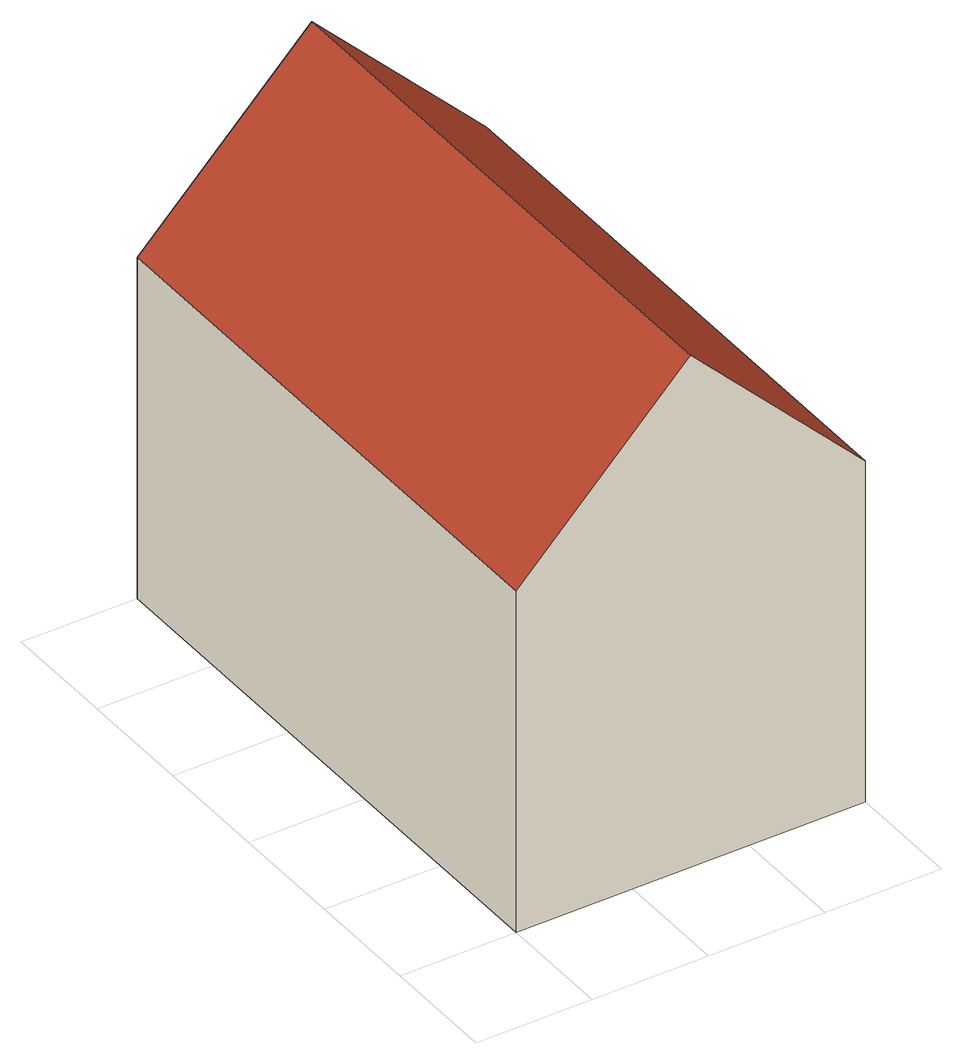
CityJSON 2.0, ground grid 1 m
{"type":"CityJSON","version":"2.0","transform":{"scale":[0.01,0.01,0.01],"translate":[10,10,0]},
"CityObjects":{
"building1":{"type":"Building","attributes":{"GE_R_CONSECUTIVE_POINTS_SAME.vertex1":"11.5 10.0 4.5","GE_R_CONSECUTIVE_POINTS_SAME.vertex2":"11.5 10.0 4.5","ValidationResult.resultType":"ERROR"},"geometry":[{"type":"Solid","lod":"2","boundaries":[[[[0,1,2,3]],[[4,5,0,3,6]],[[4,6,7,8]],[[1,9,8,7,2]],[[9,5,4,8]],[[1,0,5,9]],[[6,3,2,7]]]],"semantics":{"surfaces":[{"type":"WallSurface"},{"type":"RoofSurface"},{"type":"GroundSurface"}],"values":[[0,0,0,0,1,1,2]]}}]}
},
"vertices":[
[300,500,300],[300,0,300],[300,0,0],[300,500,0],[0,500,300],[150,500,450],[0,500,0],[0,0,0],[0,0,300],[150,0,450]
]}
